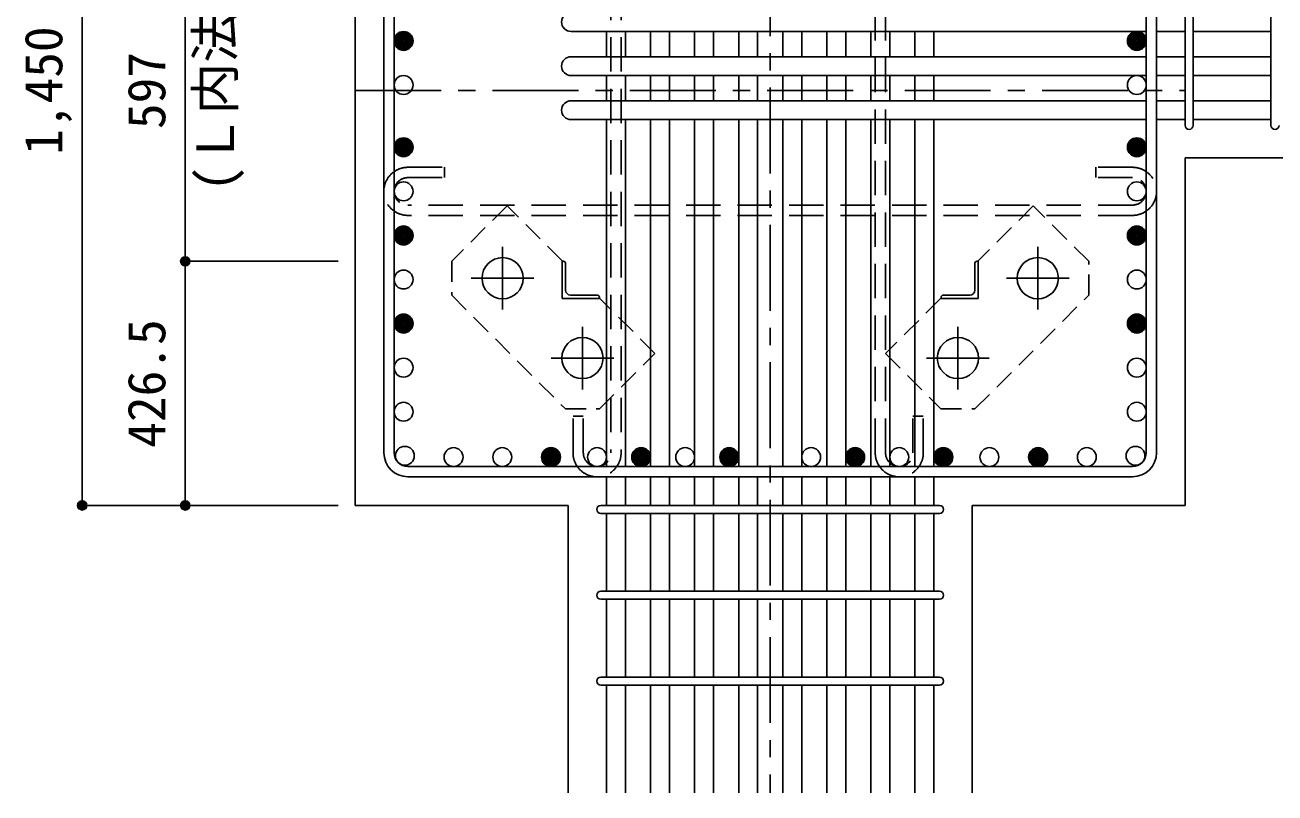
# Model space of a CAD drawing. Units: millimetres at full size, sheet at 1:30. Extents: x -5973 to 5954, y -4195 to 4201.
# Drawn here: x -750 to 1434, y -2800 to -1458 of the extents above; entities that cross this region are included whole.
import ezdxf
from ezdxf.enums import TextEntityAlignment as Align

# ---------------------------------------------------------------- set-up
doc = ezdxf.new("R2010")
doc.units = ezdxf.units.MM
doc.header["$LTSCALE"] = 30
doc.header["$PDMODE"] = 32
doc.header["$PDSIZE"] = 15
for name, pattern in [('CHAIN1', [8, 5, -1, 1, -1]), ('DASHED1', [1.8, 1.2, -0.6]), ('DASHED2', [3, 2, -1])]:
    doc.linetypes.add(name, pattern=pattern)
for name, color, linetype in [('0-1_躯体線', 2, 'Continuous'), ('0-2_アンカー、アングル', 4, 'Continuous'), ('0-3_立上り筋', 4, 'Continuous'), ('0-4_フープ筋', 7, 'Continuous'), ('0-5_基礎梁筋', 7, 'Continuous'), ('0-6_スタラップ筋', 7, 'Continuous'), ('0-7_文字', 4, 'Continuous'), ('0-9_プレート', 4, 'DASHED1'), ('0-C_中子', 7, 'DASHED2'), ('0-D_寸法', 4, 'Continuous')]:
    doc.layers.add(name, color=color, linetype=linetype)
doc.styles.add('ＭＳ ゴシック', font='')
doc.styles.get('ＭＳ ゴシック').set_extended_font_data('MS Gothic')

msp = doc.modelspace()

# ---------------------------------------------------------------- linework, layer by layer
at = {"layer": '0-1_躯体線'}
for p, q in [((-172.56, -847.5), (-172.56, -2297.5)), ((1277.44, -2297.5), (1277.44, -1690.5)), ((1277.44, -1690.5), (1677.44, -1690.5)), ((-172.56, -2297.5), (199.44, -2297.5)), ((199.44, -2799.89), (199.44, -2297.5)), ((905.44, -2297.5), (1277.44, -2297.5)), ((905.44, -2799.89), (905.44, -2297.5))]:
    msp.add_line(p, q, dxfattribs=at)
at = {"layer": '0-2_アンカー、アングル', "linetype": 'CHAIN1'}
for p, q in [((84.94, -1955.3), (84.94, -1845.8)), ((1019.94, -1845.8), (1019.94, -1955.3)), ((139.64, -1900.5), (30.14, -1900.5)), ((1074.74, -1900.5), (965.24, -1900.5)), ((224.44, -2094.8), (224.44, -1985.3)), ((880.44, -1985.3), (880.44, -2094.8)), ((279.14, -2040), (169.64, -2040)), ((935.24, -2040), (825.74, -2040))]:
    msp.add_line(p, q, dxfattribs=at)
at = {"layer": '0-2_アンカー、アングル'}
for p, q in [((188.94, -1936), (188.94, -1871)), ((188.94, -1871), (190.94, -1871)), ((194.94, -1921.5), (194.94, -1875)), ((909.94, -1921.5), (909.94, -1875)), ((913.94, -1871), (915.94, -1871)), ((915.94, -1936), (915.94, -1871)), ((188.94, -1936), (253.94, -1936)), ((203.44, -1930), (249.94, -1930)), ((253.94, -1934), (253.94, -1936)), ((850.94, -1936), (850.94, -1934)), ((915.94, -1936), (850.94, -1936)), ((901.44, -1930), (854.94, -1930))]:
    msp.add_line(p, q, dxfattribs=at)
at = {"layer": '0-2_アンカー、アングル', "color": 3}
for centre in [(84.94, -1900.5), (1019.94, -1900.5), (224.44, -2040), (880.44, -2040)]:
    msp.add_circle(centre, 36, dxfattribs=at)
at = {"layer": '0-2_アンカー、アングル'}
for centre, radius, start, end in [((190.94, -1875), 4, 0, 90), ((913.94, -1875), 4, 90, 180), ((203.44, -1921.5), 8.5, 180, 270), ((901.44, -1921.5), 8.5, 270, 0), ((249.94, -1934), 4, 0, 90), ((854.94, -1934), 4, 90, 180)]:
    msp.add_arc(centre, radius, start, end, dxfattribs=at)
at = {"layer": '0-3_立上り筋', "color": 3}
for centre in [(-88.06, -1486), (1192.94, -1486), (-88.06, -1563), (1192.94, -1563), (-88.06, -1671.8), (1192.94, -1671.8), (-88.06, -1748.8), (1192.94, -1748.8), (-88.06, -1825.8), (1192.94, -1825.8), (-88.06, -1902.8), (1192.94, -1902.8), (-88.06, -1979.8), (1192.94, -1979.8), (-88.06, -2056.8), (1192.94, -2056.8), (-88.06, -2133.8), (1192.94, -2133.8), (-85.87, -2210.8), (-0.76, -2213), (84.35, -2213), (169.45, -2213), (249.94, -2213), (326.94, -2213), (403.94, -2213), (480.94, -2213), (623.94, -2213), (700.94, -2213), (777.94, -2213), (854.94, -2213), (935.42, -2213), (1020.53, -2213), (1105.63, -2213), (1190.74, -2210.8)]:
    msp.add_circle(centre, 16.5, dxfattribs=at)
at = {"layer": '0-3_立上り筋'}
for centre, radius in [((-88.06, -1486), 14.85), ((-88.06, -1486), 13.2), ((-88.06, -1486), 11.55), ((-88.06, -1486), 9.9), ((-88.06, -1486), 8.25), ((-88.06, -1486), 6.6), ((-88.06, -1486), 4.95), ((-88.06, -1486), 3.3), ((-88.06, -1486), 1.65), ((1192.94, -1486), 14.85), ((1192.94, -1486), 13.2), ((1192.94, -1486), 11.55), ((1192.94, -1486), 9.9), ((1192.94, -1486), 8.25), ((1192.94, -1486), 6.6), ((1192.94, -1486), 4.95), ((1192.94, -1486), 3.3), ((1192.94, -1486), 1.65), ((-88.06, -1671.8), 14.85), ((-88.06, -1671.8), 13.2), ((1192.94, -1671.8), 14.85), ((1192.94, -1671.8), 13.2), ((-88.06, -1671.8), 11.55), ((-88.06, -1671.8), 9.9), ((-88.06, -1671.8), 8.25), ((-88.06, -1671.8), 6.6), ((-88.06, -1671.8), 4.95), ((-88.06, -1671.8), 3.3), ((-88.06, -1671.8), 1.65), ((1192.94, -1671.8), 11.55), ((1192.94, -1671.8), 9.9), ((1192.94, -1671.8), 8.25), ((1192.94, -1671.8), 6.6), ((1192.94, -1671.8), 4.95), ((1192.94, -1671.8), 3.3), ((1192.94, -1671.8), 1.65), ((-88.06, -1825.8), 14.85), ((-88.06, -1825.8), 13.2), ((1192.94, -1825.8), 14.85), ((1192.94, -1825.8), 13.2), ((-88.06, -1825.8), 11.55), ((-88.06, -1825.8), 9.9), ((-88.06, -1825.8), 8.25), ((-88.06, -1825.8), 6.6), ((-88.06, -1825.8), 4.95), ((-88.06, -1825.8), 3.3), ((-88.06, -1825.8), 1.65), ((1192.94, -1825.8), 11.55), ((1192.94, -1825.8), 9.9), ((1192.94, -1825.8), 8.25), ((1192.94, -1825.8), 6.6), ((1192.94, -1825.8), 4.95), ((1192.94, -1825.8), 3.3), ((1192.94, -1825.8), 1.65), ((-88.06, -1979.8), 14.85), ((1192.94, -1979.8), 14.85), ((-88.06, -1979.8), 13.2), ((-88.06, -1979.8), 11.55), ((-88.06, -1979.8), 9.9), ((-88.06, -1979.8), 8.25), ((-88.06, -1979.8), 6.6), ((-88.06, -1979.8), 4.95), ((-88.06, -1979.8), 3.3), ((-88.06, -1979.8), 1.65), ((1192.94, -1979.8), 13.2), ((1192.94, -1979.8), 11.55), ((1192.94, -1979.8), 9.9), ((1192.94, -1979.8), 8.25), ((1192.94, -1979.8), 6.6), ((1192.94, -1979.8), 4.95), ((1192.94, -1979.8), 3.3), ((1192.94, -1979.8), 1.65), ((169.45, -2213), 16.5), ((169.45, -2213), 14.85), ((169.45, -2213), 13.2), ((169.45, -2213), 11.55), ((169.45, -2213), 9.9), ((169.45, -2213), 8.25), ((326.94, -2213), 16.5), ((326.94, -2213), 14.85), ((326.94, -2213), 13.2), ((326.94, -2213), 11.55), ((326.94, -2213), 9.9), ((326.94, -2213), 8.25), ((480.94, -2213), 16.5), ((480.94, -2213), 14.85), ((480.94, -2213), 13.2), ((480.94, -2213), 11.55), ((480.94, -2213), 9.9), ((480.94, -2213), 8.25), ((700.94, -2213), 16.5), ((700.94, -2213), 14.85), ((700.94, -2213), 13.2), ((700.94, -2213), 11.55), ((700.94, -2213), 9.9), ((700.94, -2213), 8.25), ((854.94, -2213), 16.5), ((854.94, -2213), 14.85), ((854.94, -2213), 13.2), ((854.94, -2213), 11.55), ((854.94, -2213), 9.9), ((854.94, -2213), 8.25), ((1020.53, -2213), 16.5), ((1020.53, -2213), 14.85), ((1020.53, -2213), 13.2), ((1020.53, -2213), 11.55), ((1020.53, -2213), 9.9), ((1020.53, -2213), 8.25), ((169.45, -2213), 6.6), ((169.45, -2213), 4.95), ((169.45, -2213), 3.3), ((169.45, -2213), 1.65), ((326.94, -2213), 6.6), ((326.94, -2213), 4.95), ((326.94, -2213), 3.3), ((326.94, -2213), 1.65), ((480.94, -2213), 6.6), ((480.94, -2213), 4.95), ((480.94, -2213), 3.3), ((480.94, -2213), 1.65), ((700.94, -2213), 6.6), ((700.94, -2213), 4.95), ((700.94, -2213), 3.3), ((700.94, -2213), 1.65), ((854.94, -2213), 6.6), ((854.94, -2213), 4.95), ((854.94, -2213), 3.3), ((854.94, -2213), 1.65), ((1020.53, -2213), 6.6), ((1020.53, -2213), 4.95), ((1020.53, -2213), 3.3), ((1020.53, -2213), 1.65)]:
    msp.add_circle(centre, radius, dxfattribs=at)
at = {"layer": '0-4_フープ筋'}
for p, q in [((-122.56, -939.5), (-122.56, -2205.5)), ((-104.56, -939.5), (-104.56, -2205.5)), ((1209.44, -939.5), (1209.44, -2205.5)), ((1227.44, -939.5), (1227.44, -2205.5)), ((-80.56, -2229.5), (1185.44, -2229.5)), ((-80.56, -2247.5), (1185.44, -2247.5))]:
    msp.add_line(p, q, dxfattribs=at)
for centre, radius, start, end in [((-80.56, -2205.5), 42, 180, 270), ((-80.56, -2205.5), 24, 180, 270), ((1185.44, -2205.5), 24, 270, 0), ((1185.44, -2205.5), 42, 270, 0)]:
    msp.add_arc(centre, radius, start, end, dxfattribs=at)
at = {"layer": '0-5_基礎梁筋'}
for p, q in [((1209.44, -1469.5), (204.44, -1469.5)), ((266.44, -1513.5), (266.44, -1469.5)), ((299.44, -1513.5), (299.44, -1469.5)), ((343.44, -1513.5), (343.44, -1469.5)), ((376.44, -1513.5), (376.44, -1469.5)), ((420.44, -1513.5), (420.44, -1469.5)), ((453.44, -1513.5), (453.44, -1469.5)), ((497.44, -1513.5), (497.44, -1469.5)), ((530.44, -1513.5), (530.44, -1469.5)), ((574.44, -1513.5), (574.44, -1469.5)), ((607.44, -1513.5), (607.44, -1469.5)), ((651.44, -1513.5), (651.44, -1469.5)), ((684.44, -1513.5), (684.44, -1469.5)), ((728.44, -1513.5), (728.44, -1469.5)), ((761.44, -1513.5), (761.44, -1469.5)), ((805.44, -1513.5), (805.44, -1469.5)), ((838.44, -1513.5), (838.44, -1469.5)), ((1277.44, -1469.5), (1227.44, -1469.5)), ((1427.44, -1469.5), (1291.44, -1469.5)), ((1209.44, -1513.5), (204.44, -1513.5)), ((1277.44, -1513.5), (1227.44, -1513.5)), ((1427.44, -1513.5), (1291.44, -1513.5)), ((1209.44, -1546.5), (204.44, -1546.5)), ((266.44, -1590.5), (266.44, -1546.5)), ((299.44, -1590.5), (299.44, -1546.5)), ((343.44, -1590.5), (343.44, -1546.5)), ((376.44, -1590.5), (376.44, -1546.5)), ((420.44, -1590.5), (420.44, -1546.5)), ((453.44, -1590.5), (453.44, -1546.5)), ((497.44, -1590.5), (497.44, -1546.5)), ((530.44, -1590.5), (530.44, -1546.5)), ((574.44, -1590.5), (574.44, -1546.5)), ((607.44, -1590.5), (607.44, -1546.5)), ((651.44, -1590.5), (651.44, -1546.5)), ((684.44, -1590.5), (684.44, -1546.5)), ((728.44, -1590.5), (728.44, -1546.5)), ((761.44, -1590.5), (761.44, -1546.5)), ((805.44, -1590.5), (805.44, -1546.5)), ((838.44, -1590.5), (838.44, -1546.5)), ((1277.44, -1546.5), (1227.44, -1546.5)), ((1427.44, -1546.5), (1291.44, -1546.5)), ((1209.44, -1590.5), (204.44, -1590.5)), ((1277.44, -1590.5), (1227.44, -1590.5)), ((1427.44, -1590.5), (1291.44, -1590.5)), ((1209.44, -1623.5), (204.44, -1623.5)), ((266.44, -2229.5), (266.44, -1623.5)), ((299.44, -2229.5), (299.44, -1623.5)), ((343.44, -2229.5), (343.44, -1623.5)), ((376.44, -2229.5), (376.44, -1623.5)), ((420.44, -2229.5), (420.44, -1623.5)), ((453.44, -2229.5), (453.44, -1623.5)), ((497.44, -2229.5), (497.44, -1623.5)), ((530.44, -2229.5), (530.44, -1623.5)), ((574.44, -2229.5), (574.44, -1623.5)), ((607.44, -2229.5), (607.44, -1623.5)), ((651.44, -2229.5), (651.44, -1623.5)), ((684.44, -2229.5), (684.44, -1623.5)), ((728.44, -2229.5), (728.44, -1623.5)), ((761.44, -2229.5), (761.44, -1623.5)), ((805.44, -2229.5), (805.44, -1623.5)), ((838.44, -2229.5), (838.44, -1623.5)), ((1277.44, -1623.5), (1227.44, -1623.5)), ((1427.44, -1623.5), (1291.44, -1623.5)), ((266.44, -2297.5), (266.44, -2247.5)), ((299.44, -2297.5), (299.44, -2247.5)), ((343.44, -2297.5), (343.44, -2247.5)), ((376.44, -2297.5), (376.44, -2247.5)), ((420.44, -2297.5), (420.44, -2247.5)), ((453.44, -2297.5), (453.44, -2247.5)), ((497.44, -2297.5), (497.44, -2247.5)), ((530.44, -2297.5), (530.44, -2247.5)), ((574.44, -2297.5), (574.44, -2247.5)), ((607.44, -2297.5), (607.44, -2247.5)), ((651.44, -2297.5), (651.44, -2247.5)), ((684.44, -2297.5), (684.44, -2247.5)), ((728.44, -2297.5), (728.44, -2247.5)), ((761.44, -2297.5), (761.44, -2247.5)), ((805.44, -2297.5), (805.44, -2247.5)), ((838.44, -2297.5), (838.44, -2247.5)), ((266.44, -2447.5), (266.44, -2311.5)), ((299.44, -2447.5), (299.44, -2311.5)), ((343.44, -2447.5), (343.44, -2311.5)), ((376.44, -2447.5), (376.44, -2311.5)), ((420.44, -2447.5), (420.44, -2311.5)), ((453.44, -2447.5), (453.44, -2311.5)), ((497.44, -2447.5), (497.44, -2311.5)), ((530.44, -2447.5), (530.44, -2311.5)), ((574.44, -2447.5), (574.44, -2311.5)), ((607.44, -2447.5), (607.44, -2311.5)), ((651.44, -2447.5), (651.44, -2311.5)), ((684.44, -2447.5), (684.44, -2311.5)), ((728.44, -2447.5), (728.44, -2311.5)), ((761.44, -2447.5), (761.44, -2311.5)), ((805.44, -2447.5), (805.44, -2311.5)), ((838.44, -2447.5), (838.44, -2311.5)), ((266.44, -2597.5), (266.44, -2461.5)), ((299.44, -2597.5), (299.44, -2461.5)), ((343.44, -2597.5), (343.44, -2461.5)), ((376.44, -2597.5), (376.44, -2461.5)), ((420.44, -2597.5), (420.44, -2461.5)), ((453.44, -2597.5), (453.44, -2461.5)), ((497.44, -2597.5), (497.44, -2461.5)), ((530.44, -2597.5), (530.44, -2461.5)), ((574.44, -2597.5), (574.44, -2461.5)), ((607.44, -2597.5), (607.44, -2461.5)), ((651.44, -2597.5), (651.44, -2461.5)), ((684.44, -2597.5), (684.44, -2461.5)), ((728.44, -2597.5), (728.44, -2461.5)), ((761.44, -2597.5), (761.44, -2461.5)), ((805.44, -2597.5), (805.44, -2461.5)), ((838.44, -2597.5), (838.44, -2461.5)), ((266.44, -2799.89), (266.44, -2611.5)), ((299.44, -2799.89), (299.44, -2611.5)), ((343.44, -2799.89), (343.44, -2611.5)), ((376.44, -2799.89), (376.44, -2611.5)), ((420.44, -2799.89), (420.44, -2611.5)), ((453.44, -2799.89), (453.44, -2611.5)), ((497.44, -2799.89), (497.44, -2611.5)), ((530.44, -2799.89), (530.44, -2611.5)), ((574.44, -2799.89), (574.44, -2611.5)), ((607.44, -2799.89), (607.44, -2611.5)), ((651.44, -2799.89), (651.44, -2611.5)), ((684.44, -2799.89), (684.44, -2611.5)), ((728.44, -2799.89), (728.44, -2611.5)), ((761.44, -2799.89), (761.44, -2611.5)), ((805.44, -2799.89), (805.44, -2611.5)), ((838.44, -2799.89), (838.44, -2611.5))]:
    msp.add_line(p, q, dxfattribs=at)
for centre in [(204.44, -1453), (204.44, -1530), (204.44, -1607)]:
    msp.add_arc(centre, 16.5, 90, 270, dxfattribs=at)
at = {"layer": '0-6_スタラップ筋'}
for p, q in [((1277.44, -1633.5), (1277.44, -942.7)), ((1291.44, -1633.5), (1291.44, -942.7)), ((1427.44, -1633.5), (1427.44, -942.7)), ((256.44, -2297.5), (848.44, -2297.5)), ((256.44, -2311.5), (848.44, -2311.5)), ((256.44, -2447.5), (848.44, -2447.5)), ((256.44, -2461.5), (848.44, -2461.5)), ((256.44, -2597.5), (848.44, -2597.5)), ((256.44, -2611.5), (848.44, -2611.5))]:
    msp.add_line(p, q, dxfattribs=at)
for centre, start, end in [((1284.44, -1633.5), 180, 0), ((1284.44, -1633.5), 180, 0), ((1284.44, -1633.5), 180, 0), ((1284.44, -1633.5), 180, 0), ((1434.44, -1633.5), 180, 0), ((256.44, -2304.5), 90, 270), ((256.44, -2304.5), 90, 270), ((256.44, -2304.5), 90, 270), ((256.44, -2304.5), 90, 270), ((848.44, -2304.5), 270, 90), ((848.44, -2304.5), 270, 90), ((848.44, -2304.5), 270, 90), ((848.44, -2304.5), 270, 90), ((256.44, -2454.5), 90, 270), ((848.44, -2454.5), 270, 90), ((256.44, -2604.5), 90, 270), ((848.44, -2604.5), 270, 90)]:
    msp.add_arc(centre, 7, start, end, dxfattribs=at)
at = {"layer": '0-9_プレート'}
for points in [[(188.94, -1870.1), (92.84, -1774), (-4.06, -1870.9), (-4.06, -1930.3), (194.64, -2129), (254.04, -2129), (350.94, -2032.1), (254.84, -1936)], [(850.04, -1936), (753.94, -2032.1), (850.84, -2129), (910.24, -2129), (1108.94, -1930.3), (1108.94, -1870.9), (1012.04, -1774), (915.94, -1870.1)]]:
    msp.add_lwpolyline(points, dxfattribs=at)
at = {"layer": '0-C_中子'}
for p, q in [((273.94, -939.5), (273.94, -2205.5)), ((291.94, -939.5), (291.94, -2205.5)), ((735.94, -2205.5), (735.94, -939.5)), ((753.94, -2205.5), (753.94, -939.5)), ((-80.56, -1706.8), (-16.56, -1706.8)), ((-80.56, -1724.8), (-16.56, -1724.8)), ((-16.56, -1706.8), (-16.56, -1724.8)), ((1185.44, -1724.8), (1121.44, -1724.8)), ((1185.44, -1772.8), (-80.56, -1772.8)), ((1185.44, -1790.8), (-80.56, -1790.8)), ((207.94, -2141.5), (225.94, -2141.5)), ((207.94, -2205.5), (207.94, -2141.5)), ((225.94, -2205.5), (225.94, -2141.5)), ((801.94, -2205.5), (801.94, -2141.5))]:
    msp.add_line(p, q, dxfattribs=at)
for points in [[(1185.44, -1706.8), (1121.44, -1706.8), (1121.44, -1724.8)], [(819.94, -2205.5), (819.94, -2141.5), (801.94, -2141.5)]]:
    msp.add_lwpolyline(points, dxfattribs=at)
for centre, radius, start, end in [((-80.56, -1748.8), 42, 90, 270), ((-80.56, -1748.8), 24, 90, 270), ((1185.44, -1748.8), 42, 270, 90), ((1185.44, -1748.8), 24, 270, 90), ((249.94, -2205.5), 42, 180, 0), ((249.94, -2205.5), 24, 180, 0), ((777.94, -2205.5), 42, 180, 0), ((777.94, -2205.5), 24, 180, 0)]:
    msp.add_arc(centre, radius, start, end, dxfattribs=at)
at = {"layer": '0-D_寸法'}
for p, q in [((-649.6, -847.5), (-649.6, -2297.5)), ((-469.6, -1871), (-469.6, -1274)), ((-469.6, -1871), (-202.56, -1871)), ((-469.6, -2297.5), (-469.6, -1871)), ((-649.6, -2297.5), (-469.6, -2297.5)), ((-469.6, -2297.5), (-202.56, -2297.5))]:
    msp.add_line(p, q, dxfattribs=at)
at = {"layer": '0-D_寸法', "linetype": 'CHAIN1'}
for p, q in [((552.44, -847.5), (552.44, -2799.89)), ((-172.56, -1572.5), (1277.44, -1572.5))]:
    msp.add_line(p, q, dxfattribs=at)
at = {"layer": '0-D_寸法'}
for centre, radius in [((-469.6, -1871), 8), ((-469.6, -1871), 7.2), ((-469.6, -1871), 6.4), ((-469.6, -1871), 5.6), ((-469.6, -1871), 4.8), ((-469.6, -1871), 4), ((-469.6, -1871), 3.2), ((-469.6, -1871), 2.4), ((-469.6, -1871), 1.6), ((-469.6, -1871), 0.8), ((-649.6, -2297.5), 8), ((-649.6, -2297.5), 7.2), ((-649.6, -2297.5), 6.4), ((-649.6, -2297.5), 5.6), ((-649.6, -2297.5), 4.8), ((-469.6, -2297.5), 8), ((-469.6, -2297.5), 7.2), ((-469.6, -2297.5), 6.4), ((-469.6, -2297.5), 5.6), ((-469.6, -2297.5), 4.8), ((-649.6, -2297.5), 4), ((-649.6, -2297.5), 3.2), ((-649.6, -2297.5), 2.4), ((-649.6, -2297.5), 1.6), ((-649.6, -2297.5), 0.8), ((-469.6, -2297.5), 4), ((-469.6, -2297.5), 3.2), ((-469.6, -2297.5), 2.4), ((-469.6, -2297.5), 1.6), ((-469.6, -2297.5), 0.8)]:
    msp.add_circle(centre, radius, dxfattribs=at)
at = {"layer": '0-D_寸法', "color": 7}
for p in [(-469.6, -1871), (-469.6, -1871), (-649.6, -2297.5), (-469.6, -2297.5), (-469.6, -2297.5), (-469.6, -2297.5)]:
    msp.add_point(p, dxfattribs=at)

# ---------------------------------------------------------------- texts
at = {"layer": '0-7_文字', "style": 'ＭＳ ゴシック'}
msp.add_text('(Ｌ内法)', height=65.98, rotation=90, dxfattribs=at).set_placement((-364.55, -1749.1), align=Align.BOTTOM_LEFT)
at = {"layer": '0-D_寸法', "style": 'ＭＳ ゴシック'}
for s, p in [('1,450', (-664.6, -1685)), ('597', (-484.6, -1640)), ('426.5', (-484.6, -2196.75))]:
    msp.add_text(s, height=65.98, rotation=90, dxfattribs=at).set_placement(p, align=Align.BOTTOM_LEFT)

doc.saveas('drawing.dxf')
